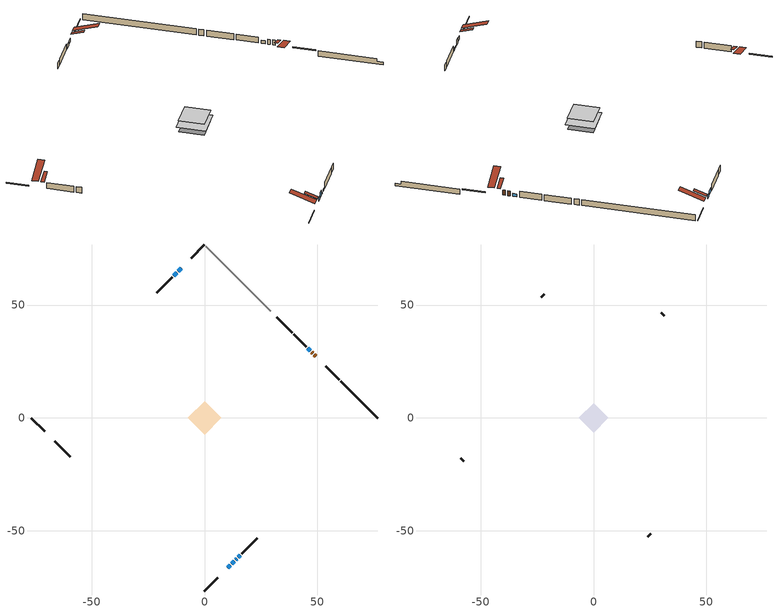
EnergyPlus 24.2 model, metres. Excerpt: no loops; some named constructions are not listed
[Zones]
conditioned space
 floor othersidecoefficients (Floor1 construction): -3.95,0 0,3.95 3.95,0 0,-3.95 z0.73
 floor adiabatic (AdiabaticFloorConstruction): -7.46,0 0,7.46 7.46,0 0,-7.46 z0.73
 floor foundation (Slab1 construction): -6.44,0 0,6.44 6.44,0 0,-6.44 z-1.45
 wall outside (RimJoist1 construction): 0,-76.59 5.81,-70.78 / -76.59,0 -70.78,-5.81 / 0,76.59 -5.81,70.78 / 59.59,16.99 53.78,22.81 z0.73:1.03
 wall outside (AdiabaticWallConstruction 1): 49.26,27.33 48.65,27.94 / 47.99,28.59 47.39,29.2 z0.73:2.76
 wall outside (AdiabaticWallConstruction): 46.73,29.85 45.73,30.86 z0.73:1.9; -10.34,66.25 -11.54,65.05 z0.73:1.95; -12.2,64.39 -13.67,62.92 z0.73:2.31; 10.34,-66.25 11.34,-65.24 z0.73:2.15; 12,-64.59 13.17,-63.42 z0.73:2.76; 13.82,-62.76 14.26,-62.33 z0.73:1.04; 14.91,-61.67 15.78,-60.81 z0.73:1.34
 wall outside (Wall2 construction): 16.43,-60.15 23.26,-53.33 / -66.25,-10.34 -59.42,-17.16 / -14.33,62.26 -21.15,55.43 / 38.77,37.82 31.94,44.65 z0.73:3.17
 wall foundation (FoundationWall1 construction): 60.25,16.34,-1.45 60.25,16.34,0.73 74.95,1.63,0.73 74.95,1.63,-0.34 76.59,0,-0.34 76.59,0,-1.45
 wall othersidecoefficients (Wall1 construction): 45.07,31.52 39.42,37.16 z0.73:3.17
 wall adiabatic (Wall4 construction): 29.3,47.29 0.66,75.93 z0.73:3.17
 window (WindowConstruction): 46.73,29.85 45.73,30.86 z0.73:1.9
 window (WindowConstruction 1): -10.34,66.25 -11.54,65.05 z0.73:1.95
 window (WindowConstruction 2): -12.2,64.39 -13.67,62.92 z0.73:2.31
 window (WindowConstruction 3): 10.34,-66.25 11.34,-65.24 z0.73:2.15
 window (WindowConstruction 4): 12,-64.59 13.17,-63.42 z0.73:2.76
 window (WindowConstruction 5): 13.83,-62.76 14.26,-62.33 z0.73:1.03
 window (WindowConstruction 6): 14.91,-61.67 15.78,-60.81 z0.73:1.34
 door (Door): 49.26,27.33 48.65,27.94 z0.73:2.76
 door (Door 1): 47.99,28.59 47.39,29.2 z0.73:2.76
 ceiling adiabatic (AdiabaticFloorConstruction): 0,-7.46 7.46,0 0,7.46 -7.46,0 z0.73
 roof outside (Roof2 construction): 9.68,-66.91,3.17 6.44,-63.66,4.7 5.58,-64.52,4.7 8.83,-67.76,3.17; -66.91,-9.68,3.17 -63.66,-6.44,4.7 -64.52,-5.58,4.7 -67.76,-8.83,3.17; -9.68,66.91,3.17 -6.44,63.66,4.7 -5.58,64.52,4.7 -8.83,67.76,3.17; 49.91,26.67,3.17 46.67,23.43,4.7 47.52,22.58,4.7 50.77,25.82,3.17
attic - vented
 floor to conditioned space (Floor2 construction Reversed): -6.63,0 0,6.63 6.63,0 0,-6.63 z3.17
 wall outside (Wall3 construction): 23.92,-52.67 25.25,-51.34 / -58.77,-17.82 -57.44,-19.15 / -21.81,54.78 -23.14,53.45 / 31.28,45.31 29.95,46.63 z0.73:3.17
 roof outside (Roof1 construction): 8.17,-68.42,3.17 1.71,-61.96,6.21 0.01,-63.66,6.21 6.47,-70.12,3.17; -68.42,-8.17,3.17 -61.96,-1.71,6.21 -63.66,-0.01,6.21 -70.12,-6.47,3.17; -8.17,68.42,3.17 -1.71,61.96,6.21 -0.01,63.66,6.21 -6.47,70.12,3.17; 51.42,25.16,3.17 44.97,18.71,6.21 46.67,17.01,6.21 53.13,23.46,3.17
[Material] Roughness=Rough; Thermal Absorptance=0.9
Name | Thickness {m} | Conductivity {W/m-K} | Density {kg/m3} | Specific Heat {J/kg-K} | Solar Absorptance | Visible Absorptance
ceiling loosefill ins | 0.169333 | 0.0480833 | 16.02 | 1046.75 | 0.7 | 0.7
ceiling stud and cavity | 0.1397 | 0.082902 | 65.682 | 1177.47 | 0.7 | 0.7
gypsum board | 0.0127 | 0.160291 | 801 | 837.4 | 0.6 | 0.6
[Construction]
Floor2 construction: ceiling loosefill ins, ceiling stud and cavity, gypsum board
[EnergyManagementSystem:OutputVariable] Type of Data in Variable=Summed; Update Frequency=ZoneTimestep
Name | EMS Variable | EMS Program or Subroutine | Units
loads_htg_foundation_walls_annual_outvar; Energy Management System Output Variable 9 | loads_htg_foundation_walls | component_loads_program | J
loads_htg_doors_annual_outvar; Energy Management System Output Variable 10 | loads_htg_doors | component_loads_program | J
loads_htg_windows_conduction_annual_outvar; Energy Management System Output Variable 11 | loads_htg_windows_conduction | component_loads_program | J
loads_htg_windows_solar_annual_outvar; Energy Management System Output Variable 12 | loads_htg_windows_solar | component_loads_program | J
loads_htg_skylights_conduction_annual_outvar; Energy Management System Output Variable 13 | loads_htg_skylights_conduction | component_loads_program | J
loads_htg_skylights_solar_annual_outvar; Energy Management System Output Variable 14 | loads_htg_skylights_solar | component_loads_program | J
loads_htg_floors_annual_outvar; Energy Management System Output Variable 15 | loads_htg_floors | component_loads_program | J
loads_htg_slabs_annual_outvar; Energy Management System Output Variable 16 | loads_htg_slabs | component_loads_program | J
loads_htg_internal_mass_annual_outvar; Energy Management System Output Variable 17 | loads_htg_internal_mass | component_loads_program | J
loads_htg_infil_annual_outvar; Energy Management System Output Variable 18 | loads_htg_infil | component_loads_program | J
loads_htg_natvent_annual_outvar; Energy Management System Output Variable 19 | loads_htg_natvent | component_loads_program | J
loads_htg_mechvent_annual_outvar; Energy Management System Output Variable 20 | loads_htg_mechvent | component_loads_program | J
loads_htg_whf_annual_outvar; Energy Management System Output Variable 21 | loads_htg_whf | component_loads_program | J
loads_htg_ducts_annual_outvar; Energy Management System Output Variable 22 | loads_htg_ducts | component_loads_program | J
loads_htg_intgains_annual_outvar; Energy Management System Output Variable 23 | loads_htg_intgains | component_loads_program | J
loads_htg_lighting_annual_outvar; Energy Management System Output Variable 24 | loads_htg_lighting | component_loads_program | J
loads_clg_roofs_annual_outvar; Energy Management System Output Variable 25 | loads_clg_roofs | component_loads_program | J
loads_clg_ceilings_annual_outvar; Energy Management System Output Variable 26 | loads_clg_ceilings | component_loads_program | J
loads_clg_walls_annual_outvar; Energy Management System Output Variable 27 | loads_clg_walls | component_loads_program | J
loads_clg_rim_joists_annual_outvar; Energy Management System Output Variable 28 | loads_clg_rim_joists | component_loads_program | J
loads_clg_foundation_walls_annual_outvar; Energy Management System Output Variable 29 | loads_clg_foundation_walls | component_loads_program | J
loads_clg_doors_annual_outvar; Energy Management System Output Variable 30 | loads_clg_doors | component_loads_program | J
loads_clg_windows_conduction_annual_outvar; Energy Management System Output Variable 31 | loads_clg_windows_conduction | component_loads_program | J
loads_clg_windows_solar_annual_outvar; Energy Management System Output Variable 32 | loads_clg_windows_solar | component_loads_program | J
loads_clg_skylights_conduction_annual_outvar; Energy Management System Output Variable 33 | loads_clg_skylights_conduction | component_loads_program | J
loads_clg_skylights_solar_annual_outvar; Energy Management System Output Variable 34 | loads_clg_skylights_solar | component_loads_program | J
loads_clg_floors_annual_outvar; Energy Management System Output Variable 35 | loads_clg_floors | component_loads_program | J
loads_clg_slabs_annual_outvar; Energy Management System Output Variable 36 | loads_clg_slabs | component_loads_program | J
loads_clg_internal_mass_annual_outvar; Energy Management System Output Variable 37 | loads_clg_internal_mass | component_loads_program | J
loads_clg_infil_annual_outvar; Energy Management System Output Variable 38 | loads_clg_infil | component_loads_program | J
loads_clg_natvent_annual_outvar; Energy Management System Output Variable 39 | loads_clg_natvent | component_loads_program | J
loads_clg_mechvent_annual_outvar; Energy Management System Output Variable 40 | loads_clg_mechvent | component_loads_program | J
loads_clg_whf_annual_outvar; Energy Management System Output Variable 41 | loads_clg_whf | component_loads_program | J
loads_clg_ducts_annual_outvar; Energy Management System Output Variable 42 | loads_clg_ducts | component_loads_program | J
loads_clg_intgains_annual_outvar; Energy Management System Output Variable 43 | loads_clg_intgains | component_loads_program | J
loads_clg_lighting_annual_outvar; Energy Management System Output Variable 44 | loads_clg_lighting | component_loads_program | J
loads_htg_tot_annual_outvar; Energy Management System Output Variable 1; Energy Management System Output Variable 45 | loads_htg_tot | total_loads_program | J
loads_clg_tot_annual_outvar; Energy Management System Output Variable 2; Energy Management System Output Variable 46 | loads_clg_tot | total_loads_program | J
Energy Management System Output Variable 3 | htg_unmet_hours | unmet_hours_program | hr
Energy Management System Output Variable 4 | clg_unmet_hours | unmet_hours_program | hr
Energy Management System Output Variable 5 | loads_htg_roofs | component_loads_program | J
Energy Management System Output Variable 6 | loads_htg_ceilings | component_loads_program | J
Energy Management System Output Variable 7 | loads_htg_walls | component_loads_program | J
Energy Management System Output Variable 8 | loads_htg_rim_joists | component_loads_program | J
[Schedule:Day:Interval]
interior lighting schedule day: No, 01:00, 0.108182, 04:00, 0.0901515, 05:00, 0.0991667, 06:00, 0.162273, 07:00, 0.270455, 08:00, 0.342576, 10:00, 0.369621, 11:00, 0.351591, 12:00, 0.333561, 13:00, 0.324545, 14:00, 0.31553, 15:00, 0.333561, 16:00, 0.369621, 17:00, 0.450758, 18:00, 0.585985, 19:00, 0.775303, 20:00, 0.955606, 21:00, 0.991667, 22:00, 0.712197, 23:00, 0.360606, 24:00, 0.162273
interior lighting schedule day 1: No, 01:00, 0.100909, 04:00, 0.0840909, 05:00, 0.0925, 06:00, 0.151364, 07:00, 0.252273, 08:00, 0.319545, 10:00, 0.344773, 11:00, 0.327955, 12:00, 0.311136, 13:00, 0.302727, 14:00, 0.294318, 15:00, 0.311136, 16:00, 0.344773, 17:00, 0.420455, 18:00, 0.546591, 19:00, 0.723182, 20:00, 0.891364, 21:00, 0.925, 22:00, 0.664318, 23:00, 0.336364, 24:00, 0.151364
interior lighting schedule day 2: No, 01:00, 0.0927273, 04:00, 0.0772727, 05:00, 0.085, 06:00, 0.139091, 07:00, 0.231818, 08:00, 0.293636, 10:00, 0.316818, 11:00, 0.301364, 12:00, 0.285909, 13:00, 0.278182, 14:00, 0.270455, 15:00, 0.285909, 16:00, 0.316818, 17:00, 0.386364, 18:00, 0.502273, 19:00, 0.664545, 20:00, 0.819091, 21:00, 0.85, 22:00, 0.610455, 23:00, 0.309091, 24:00, 0.139091
interior lighting schedule day 3: No, 01:00, 0.0845455, 04:00, 0.0704545, 05:00, 0.0775, 06:00, 0.126818, 07:00, 0.211364, 08:00, 0.267727, 10:00, 0.288864, 11:00, 0.274773, 12:00, 0.260682, 13:00, 0.253636, 14:00, 0.246591, 15:00, 0.260682, 16:00, 0.288864, 17:00, 0.352273, 18:00, 0.457955, 19:00, 0.605909, 20:00, 0.746818, 21:00, 0.775, 22:00, 0.556591, 23:00, 0.281818, 24:00, 0.126818
interior lighting schedule day 4: No, 01:00, 0.0763636, 04:00, 0.0636364, 05:00, 0.07, 06:00, 0.114545, 07:00, 0.190909, 08:00, 0.241818, 10:00, 0.260909, 11:00, 0.248182, 12:00, 0.235455, 13:00, 0.229091, 14:00, 0.222727, 15:00, 0.235455, 16:00, 0.260909, 17:00, 0.318182, 18:00, 0.413636, 19:00, 0.547273, 20:00, 0.674545, 21:00, 0.7, 22:00, 0.502727, 23:00, 0.254545, 24:00, 0.114545
interior lighting schedule day 5: No, 01:00, 0.0727273, 04:00, 0.0606061, 05:00, 0.0666667, 06:00, 0.109091, 07:00, 0.181818, 08:00, 0.230303, 10:00, 0.248485, 11:00, 0.236364, 12:00, 0.224242, 13:00, 0.218182, 14:00, 0.212121, 15:00, 0.224242, 16:00, 0.248485, 17:00, 0.30303, 18:00, 0.393939, 19:00, 0.521212, 20:00, 0.642424, 21:00, 0.666667, 22:00, 0.478788, 23:00, 0.242424, 24:00, 0.109091
interior lighting schedule day 6: No, 01:00, 0.0745455, 04:00, 0.0621212, 05:00, 0.0683333, 06:00, 0.111818, 07:00, 0.186364, 08:00, 0.236061, 10:00, 0.254697, 11:00, 0.242273, 12:00, 0.229848, 13:00, 0.223636, 14:00, 0.217424, 15:00, 0.229848, 16:00, 0.254697, 17:00, 0.310606, 18:00, 0.403788, 19:00, 0.534242, 20:00, 0.658485, 21:00, 0.683333, 22:00, 0.490758, 23:00, 0.248485, 24:00, 0.111818
interior lighting schedule day 7: No, 01:00, 0.08, 04:00, 0.0666667, 05:00, 0.0733333, 06:00, 0.12, 07:00, 0.2, 08:00, 0.253333, 10:00, 0.273333, 11:00, 0.26, 12:00, 0.246667, 13:00, 0.24, 14:00, 0.233333, 15:00, 0.246667, 16:00, 0.273333, 17:00, 0.333333, 18:00, 0.433333, 19:00, 0.573333, 20:00, 0.706667, 21:00, 0.733333, 22:00, 0.526667, 23:00, 0.266667, 24:00, 0.12
interior lighting schedule day 8: No, 01:00, 0.0890909, 04:00, 0.0742424, 05:00, 0.0816667, 06:00, 0.133636, 07:00, 0.222727, 08:00, 0.282121, 10:00, 0.304394, 11:00, 0.289545, 12:00, 0.274697, 13:00, 0.267273, 14:00, 0.259848, 15:00, 0.274697, 16:00, 0.304394, 17:00, 0.371212, 18:00, 0.482576, 19:00, 0.638485, 20:00, 0.78697, 21:00, 0.816667, 22:00, 0.586515, 23:00, 0.29697, 24:00, 0.133636
interior lighting schedule day 9: No, 01:00, 0.0972727, 04:00, 0.0810606, 05:00, 0.0891667, 06:00, 0.145909, 07:00, 0.243182, 08:00, 0.30803, 10:00, 0.332348, 11:00, 0.316136, 12:00, 0.299924, 13:00, 0.291818, 14:00, 0.283712, 15:00, 0.299924, 16:00, 0.332348, 17:00, 0.405303, 18:00, 0.526894, 19:00, 0.697121, 20:00, 0.859242, 21:00, 0.891667, 22:00, 0.640379, 23:00, 0.324242, 24:00, 0.145909
interior lighting schedule day 10: No, 01:00, 0.105455, 04:00, 0.0878788, 05:00, 0.0966667, 06:00, 0.158182, 07:00, 0.263636, 08:00, 0.333939, 10:00, 0.360303, 11:00, 0.342727, 12:00, 0.325152, 13:00, 0.316364, 14:00, 0.307576, 15:00, 0.325152, 16:00, 0.360303, 17:00, 0.439394, 18:00, 0.571212, 19:00, 0.755758, 20:00, 0.931515, 21:00, 0.966667, 22:00, 0.694242, 23:00, 0.351515, 24:00, 0.158182
interior lighting schedule day 11: No, 01:00, 0.109091, 04:00, 0.0909091, 05:00, 0.1, 06:00, 0.163636, 07:00, 0.272727, 08:00, 0.345455, 10:00, 0.372727, 11:00, 0.354545, 12:00, 0.336364, 13:00, 0.327273, 14:00, 0.318182, 15:00, 0.336364, 16:00, 0.372727, 17:00, 0.454545, 18:00, 0.590909, 19:00, 0.781818, 20:00, 0.963636, 21:00, 1, 22:00, 0.718182, 23:00, 0.363636, 24:00, 0.163636
interior lighting schedule default day; occupants schedule default day; clothes dryer schedule default day; cooking range schedule default day; mech vent bath fan 0 schedule default day; mech vent range fan 0 schedule default day; misc plug loads schedule default day; general water use schedule default day; clothes dryer exhaust 0 schedule default day; cooling season schedule day; cooling season schedule day 2; cooling season schedule default day; exterior lighting schedule default day; natural vent schedule default day: No, 24:00, 0
occupants schedule day: No, 05:00, 0.426829, 06:00, 0.719512, 07:00, 1, 08:00, 0.670732, 09:00, 0.329268, 14:00, 0.170732, 15:00, 0.231707, 16:00, 0.329268, 17:00, 0.5, 18:00, 0.670732, 19:00, 0.829268, 21:00, 1, 22:00, 0.853659, 23:00, 0.646341, 24:00, 0.426829
clothes dryer schedule day; clothes dryer exhaust 0 schedule day: No, 01:00, 0.123457, 02:00, 0.0740741, 03:00, 0.0493827, 04:00, 0.0246914, 05:00, 0.0493827, 06:00, 0.0740741, 07:00, 0.197531, 08:00, 0.395062, 09:00, 0.592593, 10:00, 0.839506, 11:00, 0.962963, 12:00, 1, 13:00, 0.91358, 14:00, 0.82716, 15:00, 0.716049, 16:00, 0.753086, 17:00, 0.679012, 18:00, 0.666667, 20:00, 0.62963, 21:00, 0.641975, 22:00, 0.666667, 23:00, 0.54321, 24:00, 0.296296
cooking range schedule day: No, 05:00, 0.0597015, 06:00, 0.11194, 07:00, 0.171642, 08:00, 0.291045, 11:00, 0.343284, 12:00, 0.402985, 13:00, 0.462687, 14:00, 0.343284, 15:00, 0.291045, 16:00, 0.402985, 17:00, 0.567164, 18:00, 1, 19:00, 0.850746, 20:00, 0.432836, 21:00, 0.291045, 22:00, 0.231343, 23:00, 0.171642, 24:00, 0.11194
mech vent bath fan 0 schedule day: No, 07:00, 0, 08:00, 1, 09:00, 0.2, 24:00, 0
mech vent range fan 0 schedule day: No, 18:00, 0, 19:00, 1, 20:00, 0.2, 24:00, 0
misc plug loads schedule day: No, 06:00, 0.705882, 07:00, 0.745098, 08:00, 0.803922, 15:00, 0.823529, 16:00, 0.862745, 17:00, 0.921569, 18:00, 0.980392, 19:00, 1, 20:00, 0.980392, 21:00, 0.941176, 22:00, 0.862745, 23:00, 0.784314, 24:00, 0.72549
general water use schedule day: No, 01:00, 0.315068, 03:00, 0.287671, 04:00, 0.342466, 05:00, 0.369863, 06:00, 0.520548, 07:00, 0.60274, 08:00, 0.534247, 10:00, 0.506849, 11:00, 0.465753, 14:00, 0.479452, 15:00, 0.534247, 16:00, 0.589041, 17:00, 0.69863, 18:00, 0.876712, 19:00, 0.890411, 20:00, 0.986301, 21:00, 1, 22:00, 0.863014, 23:00, 0.616438, 24:00, 0.465753
cooling season schedule day 1: No, 24:00, 1
exterior lighting schedule day: No, 01:00, 0.566667, 03:00, 0.524167, 05:00, 0.495833, 06:00, 0.5525, 07:00, 0.623333, 08:00, 0.580833, 09:00, 0.439167, 10:00, 0.354167, 12:00, 0.34, 13:00, 0.354167, 14:00, 0.396667, 15:00, 0.425, 16:00, 0.495833, 17:00, 0.623333, 18:00, 0.793333, 19:00, 0.906667, 20:00, 0.963333, 21:00, 0.991667, 22:00, 0.920833, 23:00, 0.793333, 24:00, 0.665833
exterior lighting schedule day 1: No, 01:00, 0.528571, 03:00, 0.488929, 05:00, 0.4625, 06:00, 0.515357, 07:00, 0.581429, 08:00, 0.541786, 09:00, 0.409643, 10:00, 0.330357, 12:00, 0.317143, 13:00, 0.330357, 14:00, 0.37, 15:00, 0.396429, 16:00, 0.4625, 17:00, 0.581429, 18:00, 0.74, 19:00, 0.845714, 20:00, 0.898571, 21:00, 0.925, 22:00, 0.858929, 23:00, 0.74, 24:00, 0.621071
exterior lighting schedule day 10: No, 01:00, 0.552381, 03:00, 0.510952, 05:00, 0.483333, 06:00, 0.538571, 07:00, 0.607619, 08:00, 0.56619, 09:00, 0.428095, 10:00, 0.345238, 12:00, 0.331429, 13:00, 0.345238, 14:00, 0.386667, 15:00, 0.414286, 16:00, 0.483333, 17:00, 0.607619, 18:00, 0.773333, 19:00, 0.88381, 20:00, 0.939048, 21:00, 0.966667, 22:00, 0.897619, 23:00, 0.773333, 24:00, 0.649048
exterior lighting schedule day 11: No, 01:00, 0.571429, 03:00, 0.528571, 05:00, 0.5, 06:00, 0.557143, 07:00, 0.628571, 08:00, 0.585714, 09:00, 0.442857, 10:00, 0.357143, 12:00, 0.342857, 13:00, 0.357143, 14:00, 0.4, 15:00, 0.428571, 16:00, 0.5, 17:00, 0.628571, 18:00, 0.8, 19:00, 0.914286, 20:00, 0.971429, 21:00, 1, 22:00, 0.928571, 23:00, 0.8, 24:00, 0.671429
exterior lighting schedule day 2: No, 01:00, 0.485714, 03:00, 0.449286, 05:00, 0.425, 06:00, 0.473571, 07:00, 0.534286, 08:00, 0.497857, 09:00, 0.376429, 10:00, 0.303571, 12:00, 0.291429, 13:00, 0.303571, 14:00, 0.34, 15:00, 0.364286, 16:00, 0.425, 17:00, 0.534286, 18:00, 0.68, 19:00, 0.777143, 20:00, 0.825714, 21:00, 0.85, 22:00, 0.789286, 23:00, 0.68, 24:00, 0.570714
exterior lighting schedule day 3: No, 01:00, 0.442857, 03:00, 0.409643, 05:00, 0.3875, 06:00, 0.431786, 07:00, 0.487143, 08:00, 0.453929, 09:00, 0.343214, 10:00, 0.276786, 12:00, 0.265714, 13:00, 0.276786, 14:00, 0.31, 15:00, 0.332143, 16:00, 0.3875, 17:00, 0.487143, 18:00, 0.62, 19:00, 0.708571, 20:00, 0.752857, 21:00, 0.775, 22:00, 0.719643, 23:00, 0.62, 24:00, 0.520357
exterior lighting schedule day 4: No, 01:00, 0.4, 03:00, 0.37, 05:00, 0.35, 06:00, 0.39, 07:00, 0.44, 08:00, 0.41, 09:00, 0.31, 10:00, 0.25, 12:00, 0.24, 13:00, 0.25, 14:00, 0.28, 15:00, 0.3, 16:00, 0.35, 17:00, 0.44, 18:00, 0.56, 19:00, 0.64, 20:00, 0.68, 21:00, 0.7, 22:00, 0.65, 23:00, 0.56, 24:00, 0.47
exterior lighting schedule day 5: No, 01:00, 0.380952, 03:00, 0.352381, 05:00, 0.333333, 06:00, 0.371429, 07:00, 0.419048, 08:00, 0.390476, 09:00, 0.295238, 10:00, 0.238095, 12:00, 0.228571, 13:00, 0.238095, 14:00, 0.266667, 15:00, 0.285714, 16:00, 0.333333, 17:00, 0.419048, 18:00, 0.533333, 19:00, 0.609524, 20:00, 0.647619, 21:00, 0.666667, 22:00, 0.619048, 23:00, 0.533333, 24:00, 0.447619
exterior lighting schedule day 6: No, 01:00, 0.390476, 03:00, 0.36119, 05:00, 0.341667, 06:00, 0.380714, 07:00, 0.429524, 08:00, 0.400238, 09:00, 0.302619, 10:00, 0.244048, 12:00, 0.234286, 13:00, 0.244048, 14:00, 0.273333, 15:00, 0.292857, 16:00, 0.341667, 17:00, 0.429524, 18:00, 0.546667, 19:00, 0.624762, 20:00, 0.66381, 21:00, 0.683333, 22:00, 0.634524, 23:00, 0.546667, 24:00, 0.45881
exterior lighting schedule day 7: No, 01:00, 0.419048, 03:00, 0.387619, 05:00, 0.366667, 06:00, 0.408571, 07:00, 0.460952, 08:00, 0.429524, 09:00, 0.324762, 10:00, 0.261905, 12:00, 0.251429, 13:00, 0.261905, 14:00, 0.293333, 15:00, 0.314286, 16:00, 0.366667, 17:00, 0.460952, 18:00, 0.586667, 19:00, 0.670476, 20:00, 0.712381, 21:00, 0.733333, 22:00, 0.680952, 23:00, 0.586667, 24:00, 0.492381
exterior lighting schedule day 8: No, 01:00, 0.466667, 03:00, 0.431667, 05:00, 0.408333, 06:00, 0.455, 07:00, 0.513333, 08:00, 0.478333, 09:00, 0.361667, 10:00, 0.291667, 12:00, 0.28, 13:00, 0.291667, 14:00, 0.326667, 15:00, 0.35, 16:00, 0.408333, 17:00, 0.513333, 18:00, 0.653333, 19:00, 0.746667, 20:00, 0.793333, 21:00, 0.816667, 22:00, 0.758333, 23:00, 0.653333, 24:00, 0.548333
exterior lighting schedule day 9: No, 01:00, 0.509524, 03:00, 0.47131, 05:00, 0.445833, 06:00, 0.496786, 07:00, 0.560476, 08:00, 0.522262, 09:00, 0.394881, 10:00, 0.318452, 12:00, 0.305714, 13:00, 0.318452, 14:00, 0.356667, 15:00, 0.382143, 16:00, 0.445833, 17:00, 0.560476, 18:00, 0.713333, 19:00, 0.815238, 20:00, 0.86619, 21:00, 0.891667, 22:00, 0.827976, 23:00, 0.713333, 24:00, 0.59869
[Schedule:Week:Daily]
clothes dryer exhaust 0 schedule Week Rule - Jan1-Dec31: clothes dryer exhaust 0 schedule day, clothes dryer exhaust 0 schedule day, clothes dryer exhaust 0 schedule day, clothes dryer exhaust 0 schedule day, clothes dryer exhaust 0 schedule day, clothes dryer exhaust 0 schedule day, clothes dryer exhaust 0 schedule day, clothes dryer exhaust 0 schedule default day, clothes dryer exhaust 0 schedule default day, clothes dryer exhaust 0 schedule default day, clothes dryer exhaust 0 schedule default day, clothes dryer exhaust 0 schedule default day
cooling season schedule Week Rule - Jan1-May26: cooling season schedule day, cooling season schedule day, cooling season schedule day, cooling season schedule day, cooling season schedule day, cooling season schedule day, cooling season schedule day, cooling season schedule default day, cooling season schedule default day, cooling season schedule default day, cooling season schedule default day, cooling season schedule default day
cooling season schedule Week Rule - May27-Jun2: cooling season schedule day, cooling season schedule day, cooling season schedule day, cooling season schedule day, cooling season schedule day, cooling season schedule day 1, cooling season schedule day 1, cooling season schedule default day, cooling season schedule default day, cooling season schedule default day, cooling season schedule default day, cooling season schedule default day
cooling season schedule Week Rule - Jun3-Sep29: cooling season schedule day 1, cooling season schedule day 1, cooling season schedule day 1, cooling season schedule day 1, cooling season schedule day 1, cooling season schedule day 1, cooling season schedule day 1, cooling season schedule default day, cooling season schedule default day, cooling season schedule default day, cooling season schedule default day, cooling season schedule default day
cooling season schedule Week Rule - Sep30-Oct6: cooling season schedule day 1, cooling season schedule day 2, cooling season schedule day 2, cooling season schedule day 2, cooling season schedule day 2, cooling season schedule day 2, cooling season schedule day 2, cooling season schedule default day, cooling season schedule default day, cooling season schedule default day, cooling season schedule default day, cooling season schedule default day
cooling season schedule Week Rule - Oct7-Dec31: cooling season schedule day 2, cooling season schedule day 2, cooling season schedule day 2, cooling season schedule day 2, cooling season schedule day 2, cooling season schedule day 2, cooling season schedule day 2, cooling season schedule default day, cooling season schedule default day, cooling season schedule default day, cooling season schedule default day, cooling season schedule default day
exterior lighting schedule Week Rule - Oct28-Nov3: exterior lighting schedule day 9, exterior lighting schedule day 9, exterior lighting schedule day 9, exterior lighting schedule day 9, exterior lighting schedule day 10, exterior lighting schedule day 10, exterior lighting schedule day 10, exterior lighting schedule default day, exterior lighting schedule default day, exterior lighting schedule default day, exterior lighting schedule default day, exterior lighting schedule default day
exterior lighting schedule Week Rule - Nov4-Nov24: exterior lighting schedule day 10, exterior lighting schedule day 10, exterior lighting schedule day 10, exterior lighting schedule day 10, exterior lighting schedule day 10, exterior lighting schedule day 10, exterior lighting schedule day 10, exterior lighting schedule default day, exterior lighting schedule default day, exterior lighting schedule default day, exterior lighting schedule default day, exterior lighting schedule default day
exterior lighting schedule Week Rule - Nov25-Dec1: exterior lighting schedule day 10, exterior lighting schedule day 10, exterior lighting schedule day 10, exterior lighting schedule day 10, exterior lighting schedule day 10, exterior lighting schedule day 10, exterior lighting schedule day 11, exterior lighting schedule default day, exterior lighting schedule default day, exterior lighting schedule default day, exterior lighting schedule default day, exterior lighting schedule default day
exterior lighting schedule Week Rule - Dec2-Dec31: exterior lighting schedule day 11, exterior lighting schedule day 11, exterior lighting schedule day 11, exterior lighting schedule day 11, exterior lighting schedule day 11, exterior lighting schedule day 11, exterior lighting schedule day 11, exterior lighting schedule default day, exterior lighting schedule default day, exterior lighting schedule default day, exterior lighting schedule default day, exterior lighting schedule default day
natural vent schedule Week Rule - Jan1-Dec31: natural vent schedule default day, natural vent schedule default day, natural vent schedule default day, natural vent schedule default day, natural vent schedule default day, natural vent schedule default day, natural vent schedule default day, natural vent schedule default day, natural vent schedule default day, natural vent schedule default day, natural vent schedule default day, natural vent schedule default day
[Schedule:Year]
clothes dryer exhaust 0 schedule: clothes dryer exhaust 0 schedule Week Rule - Jan1-Dec31, 1, 1, 12, 31
cooling season schedule: cooling season schedule Week Rule - Jan1-May26, 1, 1, 5, 26, cooling season schedule Week Rule - May27-Jun2, 5, 27, 6, 2, cooling season schedule Week Rule - Jun3-Sep29, 6, 3, 9, 29, cooling season schedule Week Rule - Sep30-Oct6, 9, 30, 10, 6, cooling season schedule Week Rule - Oct7-Dec31, 10, 7, 12, 31
natural vent schedule: natural vent schedule Week Rule - Jan1-Dec31, 1, 1, 12, 31
